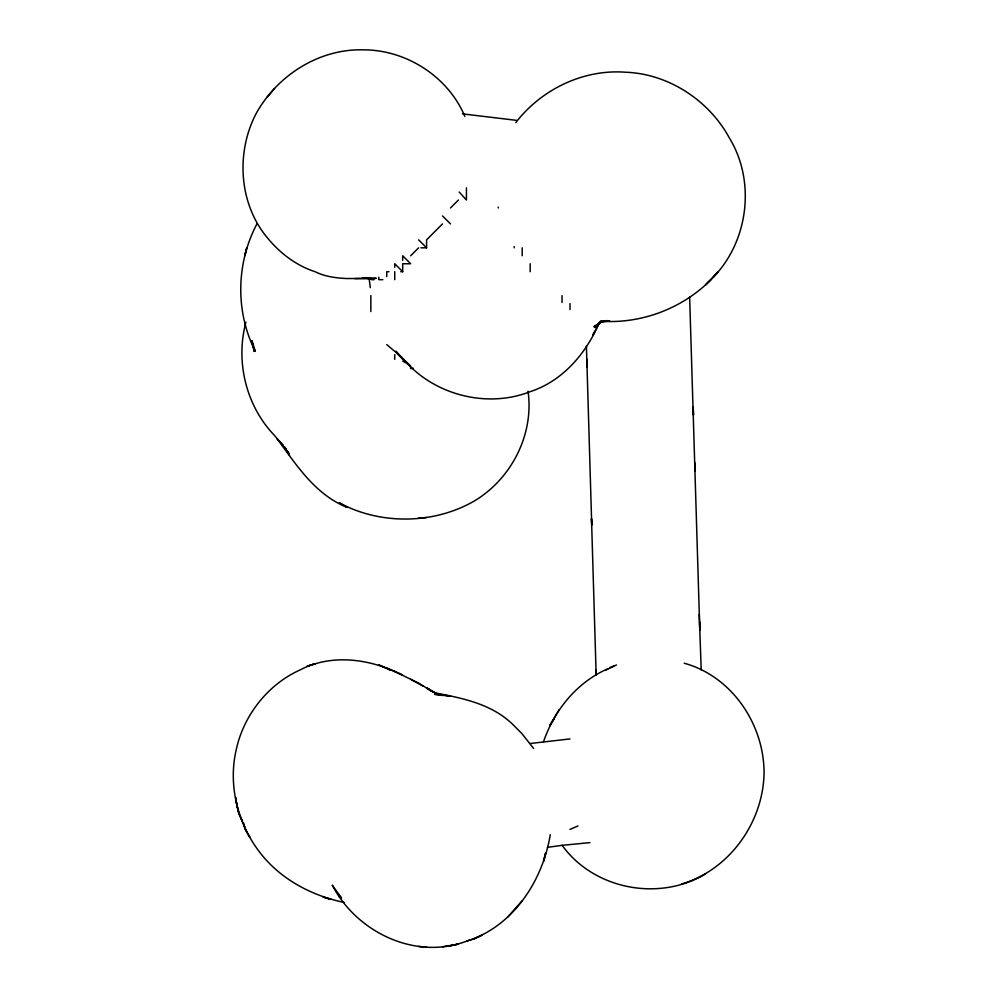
<?xml version="1.0" encoding="UTF-8"?>
<svg xmlns="http://www.w3.org/2000/svg" width="997" height="997" viewBox="0 0 997 997"><rect width="100%" height="100%" fill="white"/><g stroke="black" fill="none" stroke-linecap="round" stroke-linejoin="round"><path stroke-width="1.5" d="M550.269 834.688C542.692 880.912 512.894 926.886 466.434 941.218C415.5 960.585 356.515 932.207 332.25 885.137L341.547 898.035M245.898 322.168C235.242 362.173 246.259 406.589 275.234 436.25C295.411 463.293 314.03 494.001 346.931 507.299L339.204 502.737C380.231 525.107 433.907 524.397 474.398 500.943C511.536 478.685 534.143 434.405 528.049 391.21M593.9 332.475L592.829 335.441L599.533 322.168C586.523 353 562.807 381.091 530.167 391.659C490.237 407.374 441.87 396.856 411.076 367.307M543.527 741.743C554.22 710.35 576.914 682.185 607.846 668.8M554.058 719.061L549.646 725.804L558.981 709.876M256.927 223.914C236.152 263.183 235.18 311.675 255.332 351.38L252.067 340.899M598.2 324.062L596.094 327.477L601.041 321.096M515.785 122.594C541.446 89.281 583.532 68.93 625.767 72.245C668.538 73.79 709.029 100.448 729.33 137.91C754.492 178.924 749.183 235.068 718.301 271.707C689.887 305.344 645.744 323.975 601.864 321.296L593.9 326.779L601.864 321.757L607.173 320.61L601.864 321.757L609.828 321.084L601.864 321.296L594.935 327.477L600.867 321.096M354.895 278.624C405.978 277.939 349.922 278.612 346.931 278.537C336.026 278.063 324.935 276.605 315.064 271.683C296.171 265.613 279.771 252.989 267.271 237.672C238.507 203.276 235.728 151.295 256.777 112.374C278.113 74.974 319.289 48.778 362.871 49.85C405.929 49.538 448.114 76.507 464.814 116.362M267.271 97.17L274.549 88.484M521.93 901.076L507.722 917.003M710.948 279.683L705.427 285.005L718.276 271.707L713.391 277.016M450.494 207.974L458.458 200.011M410.664 255.78L418.628 247.817M442.531 223.914L426.591 239.841L426.591 247.817L420.933 247.817M605.852 670.046L616.47 664.924M474.398 938.738L482.361 934.962L474.398 938.75L467.07 940.906M569.997 829.379L577.961 825.977M705.427 873.995C658.967 901.787 593.975 889.498 562.109 845.306L547.428 847.375M609.828 667.591L613.816 666.008M681.524 884.027C729.193 870.007 762.954 822.849 764.051 773.61C764.437 724.819 732.085 676.327 684.179 663.217M450.494 945.804L458.458 944.109L442.531 946.751M562.034 845.331L589.912 842.627M569.997 738.927L530.167 743.513M413.319 368.267L410.664 368.529L410.664 367.307M418.628 518.166L426.591 517.518M388.955 271.707L386.761 271.707L386.761 276.63M400.806 271.707L402.701 271.707L402.701 263.744L410.664 263.744L402.701 255.78L402.701 260.342M371.507 279.683L374.112 279.683M379.059 279.683L382.86 279.683M344.252 902.459C311.388 895.63 279.92 878.993 259.295 851.712C237.585 823.198 227.977 784.951 236.239 749.707C243.542 715.497 267.844 684.453 299.848 670.046C332.288 653.023 371.245 659.042 402.701 675.181L394.737 671.517L418.628 683.119L433.421 692.23L426.591 687.78L436.873 693.937L442.531 695.545M362.871 278.313L370.834 278.35M418.628 946.452L426.591 947.063M462.446 113.87L516.533 120.35M436.848 693.937L434.567 692.765C462.957 698.274 492.892 704.081 514.165 725.804L522.054 733.78L533.644 748.523M389.702 670.046L386.761 668.289L394.737 671.48M410.664 679.306L422.753 685.973M402.701 361.039L408.01 363.967M341.286 897.823L338.968 896.203L341.086 897.823M386.761 344.601L394.737 351.38M403.374 359.344L410.664 366.148L403.511 359.344M402.701 358.484L395.211 351.38L402.701 359.344M442.531 215.95L450.494 223.914M418.628 239.841L426.591 247.817M402.701 271.707L394.737 263.744L394.737 267.258M403.174 359.344L410.664 366.933M459.206 192.047L466.434 200.011L466.434 187.822M338.968 895.318L341.036 897.612M251.83 340.899L252.154 343.417M369.276 279.683L370.311 287.647M699.246 614.277L701.215 670.046M591.744 525.319L586.41 346.071M591.707 523.986L591.495 518.677L596.169 675.355L596.144 670.046M689.637 296.944L699.794 630.204L699.632 622.24M569.997 303.574L569.997 309.593M562.034 295.611L562.034 302.527M530.167 263.744L530.167 271.707M522.191 247.817L522.191 255.78M514.228 246.583L514.228 247.817M498.301 207.114L498.301 207.974M394.737 271.707L394.737 279.683M394.737 354.608L394.737 359.344M378.798 277.178L378.798 279.422M370.834 295.611L370.834 311.55M545.521 853.27L543.614 861.234L545.571 853.27M246.733 247.817L244.776 255.78L246.782 247.817M315.064 663.728L307.101 666.208L315.064 663.753M370.834 278.624L362.871 277.901L370.834 278.774M442.531 695.108L434.567 694.298L450.494 696.18L436.35 693.937L442.531 695.133M331.004 899.369L323.028 897.038L331.004 899.394M386.761 668.414L378.798 664.887L386.761 668.414M434.567 692.566L426.591 688.217L434.567 692.641M402.701 358.696L396.021 351.38L402.701 358.783M283.198 445.485L277.39 439.004L283.198 445.485M289.217 453.809L284.095 446.98L289.217 453.809M289.491 454.944L284.444 446.98L289.429 454.944M249.761 837.343L245.349 829.367L243.368 822.986L245.349 829.367L249.761 837.343M242.458 821.403L238.819 813.44L236.937 805.476L238.819 813.44L242.458 821.403M254.235 351.38L252.478 343.417L254.235 351.38M236.688 804.143L235.641 797.513L236.7 804.143M693.526 415.113L693.189 407.15L693.463 415.113M695.158 470.871L694.859 462.907L695.034 470.871M587.108 367.307L586.822 359.344L587.108 367.307"/></g></svg>
